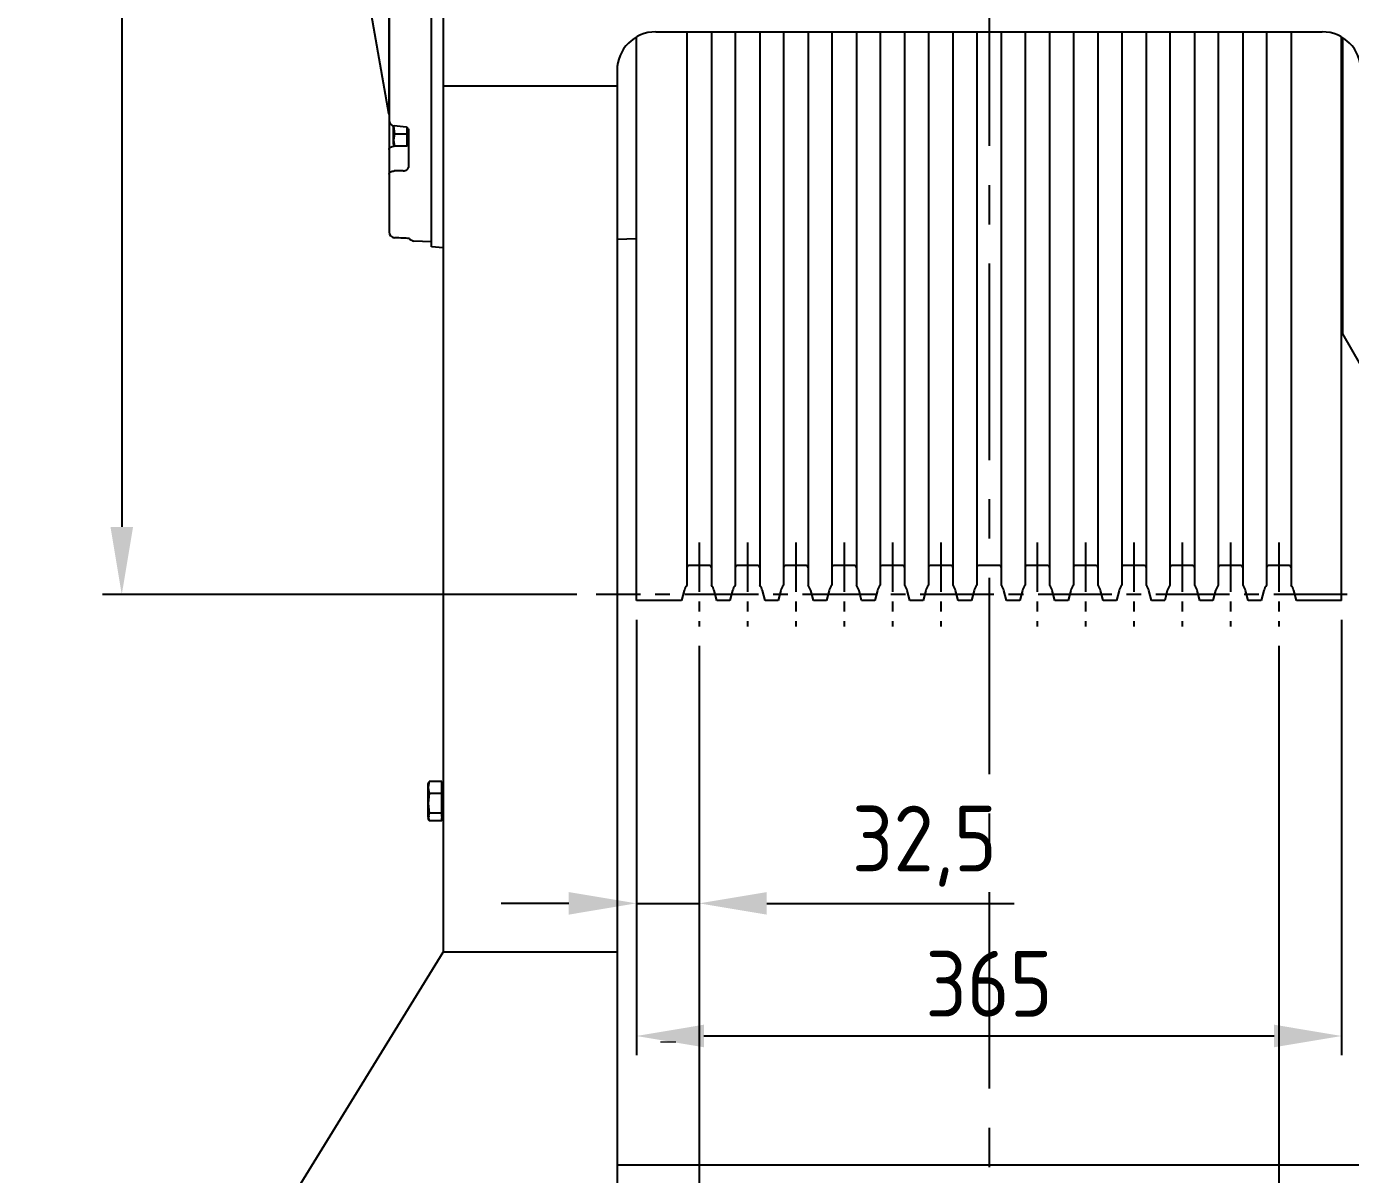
# Model space of a CAD drawing. Header units: millimetres. Extents: x -13 to 15102, y -1400 to 6249.
# Drawn here: x 10744 to 11430, y 1064 to 1658 of the extents above; entities that cross this region are included whole.
import ezdxf

# ---------------------------------------------------------------- set-up
doc = ezdxf.new("R2010")
doc.units = ezdxf.units.MM
doc.header["$LTSCALE"] = 2
doc.linetypes.add('CENTER', pattern=[10.16, 6.35, -1.27, 1.27, -1.27])
doc.linetypes.add('CENTER8', pattern=[6.35, 3.96875, -0.79375, 0.79375, -0.79375])
doc.layers.add('1轮廓实线层', color=7, linetype='Continuous')
doc.layers.add('3中心线层', color=1, linetype='CENTER8')
doc.styles.get("Standard").update_dxf_attribs({"font": 'isocp.shx', "height": 34, "bigfont": 'whgtxt.shx'})
doc.dimstyles.new('ISO-25', dxfattribs={"dimtxt": 34, "dimasz": 35, "dimexe": 10, "dimexo": 10, "dimgap": 10, "dimtad": 1, "dimdec": 4, "dimtxsty": 'Standard', "dimcen": 2.5, "dimclrd": 3, "dimclre": 3, "dimclrt": 2, "dimadec": 1, "dimazin": 2, "dimtfac": 1, "dimtdec": 4, "dimtmove": 0, "dimatfit": 3, "dimfxl": 1, "dimarcsym": 0})

# ---------------------------------------------------------------- blocks, each defined once
blk = doc.blocks.new('*D4851')
at = {"color": 3, "lineweight": -2}
for p, q in [((11910.96, 1241.34), (11910.96, 443.36)), ((10839.96, 929.05), (10839.96, 443.36)), ((10874.96, 453.36), (11875.96, 453.36))]:
    blk.add_line(p, q, dxfattribs=at)
at = {"color": 3}
for points in [[(10874.96, 459.2), (10874.96, 447.53), (10839.96, 453.36)], [(11875.96, 447.53), (11875.96, 459.2), (11910.96, 453.36)]]:
    blk.add_solid(points, dxfattribs=at)
at = {"layer": 'Defpoints', "color": 0}
for p in [(11910.96, 1251.34), (10839.96, 939.05), (11910.96, 453.36)]:
    blk.add_point(p, dxfattribs=at)
at = {"color": 2, "insert": (11375.46, 480.36), "char_height": 34, "attachment_point": 5}
blk.add_mtext('1071', dxfattribs=at)
blk = doc.blocks.new('*D4852')
at = {"color": 3, "lineweight": -2}
for p, q in [((11029.07, 2114.05), (10783.64, 2114.05)), ((10793.64, 2079.05), (10793.64, 1399.05)), ((11029.07, 1364.05), (10783.64, 1364.05))]:
    blk.add_line(p, q, dxfattribs=at)
at = {"color": 3}
for points in [[(10799.48, 2079.05), (10787.81, 2079.05), (10793.64, 2114.05)], [(10787.81, 1399.05), (10799.48, 1399.05), (10793.64, 1364.05)]]:
    blk.add_solid(points, dxfattribs=at)
at = {"layer": 'Defpoints', "color": 0}
for p in [(11039.07, 2114.05), (10793.64, 1364.05), (11039.07, 1364.05)]:
    blk.add_point(p, dxfattribs=at)
at = {"color": 2, "insert": (10766.64, 1739.05), "char_height": 34, "attachment_point": 5, "rotation": 90}
blk.add_mtext('%%c750', dxfattribs=at)
blk = doc.blocks.new('*D4853')
at = {"color": 3, "lineweight": -2}
for p, q in [((11059.96, 1351.05), (11059.96, 1125.72)), ((11424.96, 1351.05), (11424.96, 1125.72)), ((11094.96, 1135.72), (11389.96, 1135.72))]:
    blk.add_line(p, q, dxfattribs=at)
at = {"color": 3}
for points in [[(11094.96, 1141.56), (11094.96, 1129.89), (11059.96, 1135.72)], [(11389.96, 1129.89), (11389.96, 1141.56), (11424.96, 1135.72)]]:
    blk.add_solid(points, dxfattribs=at)
at = {"layer": 'Defpoints', "color": 0}
for p in [(11059.96, 1361.05), (11424.96, 1361.05), (11424.96, 1135.72)]:
    blk.add_point(p, dxfattribs=at)
at = {"color": 2, "insert": (11242.46, 1162.72), "char_height": 34, "attachment_point": 5}
blk.add_mtext('365', dxfattribs=at)
blk = doc.blocks.new('*D4854')
at = {"color": 3, "lineweight": -2}
for p, q in [((11059.96, 1351.05), (11059.96, 1194.34)), ((11092.46, 1337.49), (11092.46, 1194.34)), ((11024.96, 1204.34), (10989.96, 1204.34)), ((11059.96, 1204.34), (11092.46, 1204.34)), ((11127.46, 1204.34), (11255.56, 1204.34))]:
    blk.add_line(p, q, dxfattribs=at)
at = {"color": 3}
for points in [[(11024.96, 1198.5), (11024.96, 1210.17), (11059.96, 1204.34)], [(11127.46, 1210.17), (11127.46, 1198.5), (11092.46, 1204.34)]]:
    blk.add_solid(points, dxfattribs=at)
at = {"layer": 'Defpoints', "color": 0}
for p in [(11059.96, 1361.05), (11092.46, 1347.49), (11092.46, 1204.34)]:
    blk.add_point(p, dxfattribs=at)
at = {"color": 2, "insert": (11209.01, 1233.89), "char_height": 34, "attachment_point": 5}
blk.add_mtext('32,5', dxfattribs=at)
blk = doc.blocks.new('*D4855')
at = {"color": 3, "lineweight": -2}
for p, q in [((11092.46, 1337.49), (11092.46, 670.96)), ((10889.96, 912.29), (10889.96, 670.96)), ((10924.96, 680.96), (11057.46, 680.96))]:
    blk.add_line(p, q, dxfattribs=at)
at = {"color": 3}
for points in [[(10924.96, 686.79), (10924.96, 675.12), (10889.96, 680.96)], [(11057.46, 675.12), (11057.46, 686.79), (11092.46, 680.96)]]:
    blk.add_solid(points, dxfattribs=at)
at = {"layer": 'Defpoints', "color": 0}
for p in [(11092.46, 1347.49), (10889.96, 922.29), (11092.46, 680.96)]:
    blk.add_point(p, dxfattribs=at)
at = {"color": 2, "insert": (10991.21, 710.51), "char_height": 34, "attachment_point": 5}
blk.add_mtext('202,5', dxfattribs=at)
blk = doc.blocks.new('*D4856')
at = {"color": 3, "lineweight": -2}
for p, q in [((11092.46, 1337.49), (11092.46, 670.96)), ((11392.46, 1337.49), (11392.46, 670.96)), ((11127.46, 680.96), (11357.46, 680.96))]:
    blk.add_line(p, q, dxfattribs=at)
at = {"color": 3}
for points in [[(11127.46, 686.79), (11127.46, 675.12), (11092.46, 680.96)], [(11357.46, 675.12), (11357.46, 686.79), (11392.46, 680.96)]]:
    blk.add_solid(points, dxfattribs=at)
at = {"layer": 'Defpoints', "color": 0}
for p in [(11092.46, 1347.49), (11392.46, 1347.49), (11392.46, 680.96)]:
    blk.add_point(p, dxfattribs=at)
at = {"color": 2, "insert": (11242.46, 707.96), "char_height": 34, "attachment_point": 5}
blk.add_mtext('300', dxfattribs=at)
blk = doc.blocks.new('*D4857')
at = {"color": 3, "lineweight": -2}
for p, q in [((11392.46, 1337.49), (11392.46, 670.96)), ((11659.96, 912.29), (11659.96, 670.96)), ((11427.46, 680.96), (11624.96, 680.96))]:
    blk.add_line(p, q, dxfattribs=at)
at = {"color": 3}
for points in [[(11427.46, 686.79), (11427.46, 675.12), (11392.46, 680.96)], [(11624.96, 675.12), (11624.96, 686.79), (11659.96, 680.96)]]:
    blk.add_solid(points, dxfattribs=at)
at = {"layer": 'Defpoints', "color": 0}
for p in [(11392.46, 1347.49), (11659.96, 922.29), (11659.96, 680.96)]:
    blk.add_point(p, dxfattribs=at)
at = {"color": 2, "insert": (11526.21, 710.51), "char_height": 34, "attachment_point": 5}
blk.add_mtext('267,5', dxfattribs=at)

msp = doc.modelspace()

# ---------------------------------------------------------------- linework, layer by layer
at = {"color": 1, "linetype": 'CENTER', "ltscale": 2}
for p, q in [((11092.46327, 1390.94916), (11092.46327, 1347.48528)), ((11117.46327, 1390.94916), (11117.46327, 1347.48528)), ((11142.46328, 1390.94916), (11142.46328, 1347.48528)), ((11167.46328, 1390.94916), (11167.46328, 1347.48528)), ((11192.46326, 1390.94916), (11192.46326, 1347.48528)), ((11217.46327, 1390.94916), (11217.46327, 1347.48528)), ((11267.46328, 1390.94916), (11267.46328, 1347.48528)), ((11292.46328, 1390.94916), (11292.46328, 1347.48528)), ((11317.46326, 1390.94916), (11317.46326, 1347.48528)), ((11342.46327, 1390.94916), (11342.46327, 1347.48528)), ((11367.46327, 1390.94916), (11367.46327, 1347.48528)), ((11392.46328, 1390.94916), (11392.46328, 1347.48528))]:
    msp.add_line(p, q, dxfattribs=at)
at = {"layer": '1轮廓实线层'}
for p, q in [((10959.96327, 1852.85468), (10959.96327, 1627.02177)), ((10931.91768, 1739.05303), (10931.91768, 1612.89591)), ((10953.96323, 1544.05304), (10953.96323, 1729.59228)), ((10931.96328, 1685.10601), (10931.96328, 1609.49311)), ((10931.91768, 1612.89591), (10922.38135, 1666.97908)), ((11069.96323, 1655.20192), (11414.96326, 1655.20192)), ((11425.53316, 1499.05304), (11425.53316, 1652.18064)), ((11049.96325, 1635.20191), (11049.96325, 1627.02177)), ((11049.96325, 1627.02177), (10959.96327, 1627.02177)), ((10959.96327, 1627.02177), (10959.96327, 1179.05303)), ((11049.96325, 1627.02177), (11049.96325, 1179.05303)), ((10931.96328, 1609.49311), (10931.96328, 1594.41525)), ((10934.28327, 1599.11612), (10934.28327, 1606.57119)), ((10934.35247, 1606.6057), (10934.7824, 1602.23555)), ((10940.82881, 1605.92637), (10934.68101, 1606.50641)), ((10941.36323, 1602.23555), (10941.36323, 1605.65998)), ((10941.91493, 1605.03008), (10941.96327, 1604.63222)), ((10941.96327, 1604.63222), (10941.96327, 1585.02853)), ((10934.7824, 1602.23555), (10934.28327, 1599.11612)), ((10934.28327, 1599.11612), (10934.7824, 1595.99668)), ((10934.28327, 1597.27932), (10934.28327, 1599.11612)), ((10934.55918, 1596.52125), (10934.28327, 1597.27932)), ((10941.36323, 1602.23555), (10934.7824, 1602.23555)), ((10941.36323, 1599.69077), (10941.36323, 1602.23555)), ((10941.36323, 1598.54146), (10941.36323, 1599.69077)), ((10941.36323, 1595.99668), (10941.36323, 1598.54146)), ((10941.96327, 1597.82932), (10941.36323, 1597.22932)), ((10931.96328, 1594.41525), (10931.96328, 1581.54384)), ((10934.7824, 1595.99668), (10934.64084, 1596.55098)), ((10941.36323, 1595.99668), (10934.7824, 1595.99668)), ((10931.96328, 1581.54384), (10931.96328, 1551.68197)), ((10934.80266, 1548.68627), (10934.83241, 1548.70481)), ((10953.8324, 1546.5982), (10944.8324, 1546.99115)), ((10959.96327, 1543.5281), (10953.96323, 1544.05304)), ((11059.96324, 1548.16428), (11049.96325, 1547.72768)), ((11425.53316, 1499.05304), (11424.96325, 1499.93064)), ((11434.96327, 1482.71965), (11425.53316, 1499.05304)), ((10952.7824, 1267.30981), (10952.28327, 1264.1977)), ((10952.28327, 1266.02476), (10952.56169, 1266.78976)), ((10952.28327, 1264.1977), (10952.28327, 1266.02476)), ((10952.28327, 1264.1977), (10952.7824, 1261.08559)), ((10952.28327, 1256.01058), (10952.28327, 1264.1977)), ((10952.7824, 1261.08559), (10952.28327, 1256.01058)), ((10952.64269, 1266.76028), (10952.7824, 1267.30981)), ((10959.36323, 1267.30981), (10952.7824, 1267.30981)), ((10959.36323, 1261.08559), (10952.7824, 1261.08559)), ((10959.36323, 1264.77101), (10959.36323, 1267.30981)), ((10959.36323, 1266.07477), (10959.96327, 1265.47476)), ((10959.36323, 1263.62439), (10959.36323, 1264.77101)), ((10959.36323, 1261.08559), (10959.36323, 1263.62439)), ((10959.36323, 1256.94548), (10959.36323, 1261.08559)), ((10952.28327, 1256.01058), (10952.7824, 1250.93555)), ((10952.28327, 1248.97265), (10952.28327, 1256.01058)), ((10959.36323, 1255.07565), (10959.36323, 1256.94548)), ((10959.36323, 1250.93555), (10959.36323, 1255.07565)), ((10952.28327, 1251.76944), (10952.6074, 1249.1306)), ((10952.7824, 1250.93555), (10952.28327, 1248.97265)), ((10952.28327, 1248.97265), (10952.7824, 1247.00972)), ((10952.28327, 1248.97265), (10952.28327, 1248.29476)), ((10952.56169, 1247.52977), (10952.28327, 1248.29476)), ((10959.36323, 1250.93555), (10952.7824, 1250.93555)), ((10959.36323, 1249.33424), (10959.36323, 1250.93555)), ((10959.96327, 1248.84476), (10959.36323, 1248.24475)), ((10959.36323, 1247.00972), (10959.36323, 1248.61102)), ((10959.96327, 1249.48057), (10959.41324, 1248.97265)), ((10959.36323, 1247.00972), (10952.7824, 1247.00972)), ((10839.96327, 984.05304), (10959.96327, 1179.05303)), ((11049.96325, 1179.05303), (10959.96327, 1179.05303)), ((11049.96325, 1179.05303), (11049.96325, 939.05302))]:
    msp.add_line(p, q, dxfattribs=at)
at = {"layer": '1轮廓实线层', "color": 4}
for p, q in [((11059.96324, 1361.05304), (11059.96324, 1652.52243)), ((11086.11647, 1655.20192), (11086.11647, 1368.92312)), ((11098.81011, 1655.20192), (11098.81011, 1368.92312)), ((11111.11645, 1655.07126), (11111.11645, 1368.92312)), ((11123.81009, 1655.24244), (11123.81009, 1368.92312)), ((11136.11642, 1655.20192), (11136.11642, 1368.92312)), ((11148.81006, 1655.20192), (11148.81006, 1368.92312)), ((11161.11646, 1655.20192), (11161.11646, 1368.92312)), ((11173.8101, 1655.20192), (11173.8101, 1368.92312)), ((11186.11643, 1655.20192), (11186.11643, 1368.92312)), ((11198.81008, 1655.20192), (11198.81008, 1368.92312)), ((11211.11647, 1655.20192), (11211.11647, 1368.92312)), ((11223.81011, 1655.20192), (11223.81011, 1368.92312)), ((11236.11645, 1655.20192), (11236.11645, 1368.92312)), ((11248.81009, 1655.20192), (11248.81009, 1368.92312)), ((11261.11642, 1655.20192), (11261.11642, 1368.92312)), ((11273.81006, 1655.20192), (11273.81006, 1368.92312)), ((11286.11646, 1655.20192), (11286.11646, 1368.92312)), ((11298.8101, 1655.20192), (11298.8101, 1368.92312)), ((11311.11643, 1655.20192), (11311.11643, 1368.92312)), ((11323.81008, 1655.20192), (11323.81008, 1368.92312)), ((11336.11647, 1655.20192), (11336.11647, 1368.92312)), ((11348.81011, 1655.20192), (11348.81011, 1368.92312)), ((11361.11645, 1655.20192), (11361.11645, 1368.92312)), ((11373.81009, 1655.20192), (11373.81009, 1368.92312)), ((11386.11642, 1655.24245), (11386.11642, 1368.92312)), ((11398.81006, 1655.07126), (11398.81006, 1368.92312)), ((11424.96325, 1361.05304), (11424.96325, 1652.52243)), ((11097.81007, 1379.05302), (11087.11646, 1379.05302)), ((11122.8101, 1379.05302), (11112.11643, 1379.05302)), ((11147.81008, 1379.05302), (11137.11647, 1379.05302)), ((11172.81011, 1379.05302), (11162.11644, 1379.05302)), ((11197.81009, 1379.05302), (11187.11642, 1379.05302)), ((11222.81007, 1379.05302), (11212.11646, 1379.05302)), ((11247.8101, 1379.05302), (11237.11643, 1379.05302)), ((11272.81008, 1379.05302), (11262.11647, 1379.05302)), ((11297.81011, 1379.05302), (11287.11644, 1379.05302)), ((11322.81009, 1379.05302), (11312.11642, 1379.05302)), ((11347.81007, 1379.05302), (11337.11646, 1379.05302)), ((11372.8101, 1379.05302), (11362.11643, 1379.05302)), ((11397.81008, 1379.05302), (11387.11647, 1379.05302)), ((11084.73585, 1366.12358), (11083.37722, 1361.05304)), ((11101.5493, 1361.05304), (11100.19068, 1366.12358)), ((11109.73588, 1366.12358), (11108.37719, 1361.05304)), ((11126.54934, 1361.05304), (11125.19065, 1366.12358)), ((11134.73586, 1366.12358), (11133.37723, 1361.05304)), ((11151.54932, 1361.05304), (11150.19069, 1366.12358)), ((11159.73583, 1366.12358), (11158.37721, 1361.05304)), ((11176.54935, 1361.05304), (11175.19066, 1366.12358)), ((11184.73587, 1366.12358), (11183.37718, 1361.05304)), ((11201.54933, 1361.05304), (11200.1907, 1366.12358)), ((11209.73585, 1366.12358), (11208.37722, 1361.05304)), ((11226.5493, 1361.05304), (11225.19068, 1366.12358)), ((11234.73588, 1366.12358), (11233.37719, 1361.05304)), ((11251.54934, 1361.05304), (11250.19065, 1366.12358)), ((11259.73586, 1366.12358), (11258.37723, 1361.05304)), ((11276.54932, 1361.05304), (11275.19069, 1366.12358)), ((11284.73583, 1366.12358), (11283.37721, 1361.05304)), ((11301.54935, 1361.05304), (11300.19066, 1366.12358)), ((11309.73587, 1366.12358), (11308.37718, 1361.05304)), ((11326.54933, 1361.05304), (11325.1907, 1366.12358)), ((11334.73585, 1366.12358), (11333.37722, 1361.05304)), ((11351.5493, 1361.05304), (11350.19068, 1366.12358)), ((11359.73588, 1366.12358), (11358.37719, 1361.05304)), ((11376.54934, 1361.05304), (11375.19065, 1366.12358)), ((11384.73586, 1366.12358), (11383.37723, 1361.05304)), ((11401.54932, 1361.05304), (11400.19069, 1366.12358)), ((11083.37722, 1361.05304), (11059.96324, 1361.05304)), ((11108.37719, 1361.05304), (11101.5493, 1361.05304)), ((11133.37723, 1361.05304), (11126.54934, 1361.05304)), ((11158.37721, 1361.05304), (11151.54932, 1361.05304)), ((11183.37718, 1361.05304), (11176.54935, 1361.05304)), ((11208.37722, 1361.05304), (11201.54933, 1361.05304)), ((11233.37719, 1361.05304), (11226.5493, 1361.05304)), ((11258.37723, 1361.05304), (11251.54934, 1361.05304)), ((11283.37721, 1361.05304), (11276.54932, 1361.05304)), ((11308.37718, 1361.05304), (11301.54935, 1361.05304)), ((11333.37722, 1361.05304), (11326.54933, 1361.05304)), ((11358.37719, 1361.05304), (11351.5493, 1361.05304)), ((11383.37723, 1361.05304), (11376.54934, 1361.05304)), ((11424.96325, 1361.05304), (11401.54932, 1361.05304))]:
    msp.add_line(p, q, dxfattribs=at)
at = {"layer": '1轮廓实线层', "color": 5, "lineweight": 13}
for p, q in [((11072.46323, 1132.68526), (11080.46324, 1132.68526)), ((11392.46328, 1132.68526), (11392.46328, 1078.09689)), ((11392.46328, 1078.09689), (11392.46328, 1069.05301))]:
    msp.add_line(p, q, dxfattribs=at)
at = {"layer": '1轮廓实线层', "color": 0}
msp.add_line((11049.96325, 1069.05301), (11434.96327, 1069.05301), dxfattribs=at)
at = {"layer": '1轮廓实线层', "flags": 128}
for points in [[(10931.96328, 1594.41525), (10932.01471, 1594.73253), (10932.16724, 1595.03891), (10932.41568, 1595.32393), (10932.75143, 1595.57777), (10933.16306, 1595.79175), (10933.63638, 1595.95854), (10934.15524, 1596.0724), (10934.70181, 1596.12944)], [(10931.96328, 1581.54384), (10932.01471, 1581.86111), (10932.16724, 1582.1675), (10932.41568, 1582.45251), (10932.75143, 1582.70635), (10933.16306, 1582.92033), (10933.63638, 1583.08712), (10934.15524, 1583.20098), (10934.70181, 1583.25802)], [(10939.22473, 1583.31435), (10936.69124, 1583.28271), (10934.70181, 1583.25802)], [(10939.22473, 1583.31435), (10939.77125, 1583.37139), (10940.2901, 1583.48527), (10940.76348, 1583.65204), (10941.17511, 1583.86604), (10941.51087, 1584.11988), (10941.7593, 1584.40488), (10941.91183, 1584.71127), (10941.96327, 1585.02853)]]:
    msp.add_lwpolyline(points, dxfattribs=at)
at = {"layer": '1轮廓实线层'}
for centre, radius, start, end in [((11069.96325, 1635.20192), 20, 90, 180), ((11414.96325, 1635.20192), 20, 0, 90), ((10928.96325, 1612.37497), 3, 0, 10), ((10934.96325, 1609.49311), 3, 180, 264.60174916), ((10940.51748, 1598.25237), 1.47973, 304.85852006, 341.74419768), ((10934.96325, 1551.68197), 3, 180, 266.93189123), ((10934.95223, 1551.69137), 2.98896, 180.18016507, 267.70254254), ((10944.96325, 1549.9883), 3, 214.37336444, 267.5), ((10953.96325, 1549.59535), 3, 267.5, 270)]:
    msp.add_arc(centre, radius, start, end, dxfattribs=at)
at = {"layer": '1轮廓实线层', "color": 4}
for centre, radius, start, end in [((11087.11644, 1378.05303), 1, 90, 180), ((11097.81009, 1378.05303), 1, 0, 90), ((11112.11644, 1378.05303), 1, 90, 180), ((11122.81009, 1378.05303), 1, 0, 90), ((11137.11644, 1378.05303), 1, 90, 180), ((11147.81009, 1378.05303), 1, 0, 90), ((11162.11644, 1378.05303), 1, 90, 180), ((11172.81009, 1378.05303), 1, 0, 90), ((11187.11644, 1378.05303), 1, 90, 180), ((11197.81009, 1378.05303), 1, 0, 90), ((11212.11644, 1378.05303), 1, 90, 180), ((11222.81009, 1378.05303), 1, 0, 90), ((11237.11644, 1378.05303), 1, 90, 180), ((11247.81009, 1378.05303), 1, 0, 90), ((11262.11644, 1378.05303), 1, 90, 180), ((11272.81009, 1378.05303), 1, 0, 90), ((11287.11644, 1378.05303), 1, 90, 180), ((11297.81009, 1378.05303), 1, 0, 90), ((11312.11644, 1378.05303), 1, 90, 180), ((11322.81009, 1378.05303), 1, 0, 90), ((11337.11644, 1378.05303), 1, 90, 180), ((11347.81009, 1378.05303), 1, 0, 90), ((11362.11644, 1378.05303), 1, 90, 180), ((11372.81009, 1378.05303), 1, 0, 90), ((11387.11644, 1378.05303), 1, 90, 180), ((11397.81009, 1378.05303), 1, 0, 90), ((11092.46327, 1364.05303), 8, 142.5, 165), ((11092.46327, 1364.05303), 8, 15, 37.5), ((11117.46327, 1364.05303), 8, 142.5, 165), ((11117.46327, 1364.05303), 8, 15, 37.5), ((11142.46327, 1364.05303), 8, 142.5, 165), ((11142.46327, 1364.05303), 8, 15, 37.5), ((11167.46327, 1364.05303), 8, 142.5, 165), ((11167.46327, 1364.05303), 8, 15, 37.5), ((11192.46327, 1364.05303), 8, 142.5, 165), ((11192.46327, 1364.05303), 8, 15, 37.5), ((11217.46327, 1364.05303), 8, 142.5, 165), ((11217.46327, 1364.05303), 8, 15, 37.5), ((11242.46327, 1364.05303), 8, 142.5, 165), ((11242.46327, 1364.05303), 8, 15, 37.5), ((11267.46327, 1364.05303), 8, 142.5, 165), ((11267.46327, 1364.05303), 8, 15, 37.5), ((11292.46327, 1364.05303), 8, 142.5, 165), ((11292.46327, 1364.05303), 8, 15, 37.5), ((11317.46327, 1364.05303), 8, 142.5, 165), ((11317.46327, 1364.05303), 8, 15, 37.5), ((11342.46327, 1364.05303), 8, 142.5, 165), ((11342.46327, 1364.05303), 8, 15, 37.5), ((11367.46327, 1364.05303), 8, 142.5, 165), ((11367.46327, 1364.05303), 8, 15, 37.5), ((11392.46327, 1364.05303), 8, 142.5, 165), ((11392.46327, 1364.05303), 8, 15, 37.5)]:
    msp.add_arc(centre, radius, start, end, dxfattribs=at)
at = {"layer": '1轮廓实线层'}
for points, knots in [([(10941.91797, 1605.01738), (10941.78258, 1605.23453), (10941.56759, 1605.57936), (10940.94204, 1605.91546), (10940.82955, 1605.92597), (10940.77403, 1605.93115)], [0, 0, 0, 0, 0.4627419, 0.734841855, 1, 1, 1, 1]), ([(10942.48713, 1548.29455), (10941.4022, 1548.35251), (10938.85061, 1548.48895), (10936.29905, 1548.62602), (10934.83241, 1548.70481)], [0.2345257017, 0.2345257017, 0.2345257017, 0.2345257017, 0.5600015629, 1, 1, 1, 1]), ([(10959.41324, 1248.97265), (10959.41061, 1249.04018), (10959.40591, 1249.16098), (10959.37629, 1249.28122), (10959.36323, 1249.33424)], [0, 0, 0, 0, 0.559131018, 1, 1, 1, 1]), ([(10959.36323, 1248.61102), (10959.37927, 1248.67845), (10959.40788, 1248.79876), (10959.41161, 1248.91956), (10959.41324, 1248.97265)], [0, 0, 0, 0, 0.560504335, 1, 1, 1, 1])]:
    msp.add_open_spline(points, degree=3, knots=knots, dxfattribs=at)
at = {"layer": '3中心线层', "linetype": 'CENTER', "ltscale": 8}
msp.add_line((11242.46327, 2510.63622), (11242.46327, 903.97883), dxfattribs=at)
at = {"layer": '3中心线层', "linetype": 'CENTER', "ltscale": 3}
msp.add_line((11427.88274, 1364.05303), (11039.07271, 1364.05303), dxfattribs=at)

# ---------------------------------------------------------------- dimensions: what is measured, and where the dimension line sits
at = {"color": 0}
dim = msp.add_linear_dim(base=(10793.64444, 1364.05303), p1=(11039.07271, 2114.05303), p2=(11039.07271, 1364.05303), angle=90, text='%%c<>', dimstyle='ISO-25', override={"dimtxsty": 'Standard', "dimtolj": 0}, dxfattribs=at)
dim.commit()
dim.dimension.update_dxf_attribs({"geometry": '*D4852', "text_midpoint": (10766.64444, 1739.05303)})
at = {"color": 2}
for base, p1, p2, picture, middle in [((11092.46327, 1204.33564), (11059.96324, 1361.05304), (11092.46327, 1347.48528), '*D4854', (11209.01327, 1233.88564)), ((11424.96325, 1135.72206), (11059.96324, 1361.05304), (11424.96325, 1361.05304), '*D4853', (11242.46324, 1162.72206)), ((11092.46327, 680.95657), (10889.96325, 922.29372), (11092.46327, 1347.48528), '*D4855', (10991.21326, 710.50657)), ((11392.46328, 680.95657), (11092.46327, 1347.48528), (11392.46328, 1347.48528), '*D4856', (11242.46327, 707.95657)), ((11659.96325, 680.95657), (11392.46328, 1347.48528), (11659.96325, 922.29372), '*D4857', (11526.21327, 710.50657))]:
    dim = msp.add_linear_dim(base=base, p1=p1, p2=p2, dimstyle='ISO-25', dxfattribs=at)
    dim.commit()
    dim.dimension.update_dxf_attribs({"geometry": picture, "text_midpoint": middle})
at = {"color": 0}
dim = msp.add_linear_dim(base=(11910.96325, 453.36419), p1=(10839.96327, 939.05302), p2=(11910.96325, 1251.34145), dimstyle='ISO-25', dxfattribs=at)
dim.commit()
dim.dimension.update_dxf_attribs({"geometry": '*D4851', "text_midpoint": (11375.46326, 480.36419)})

doc.saveas('drawing.dxf')
